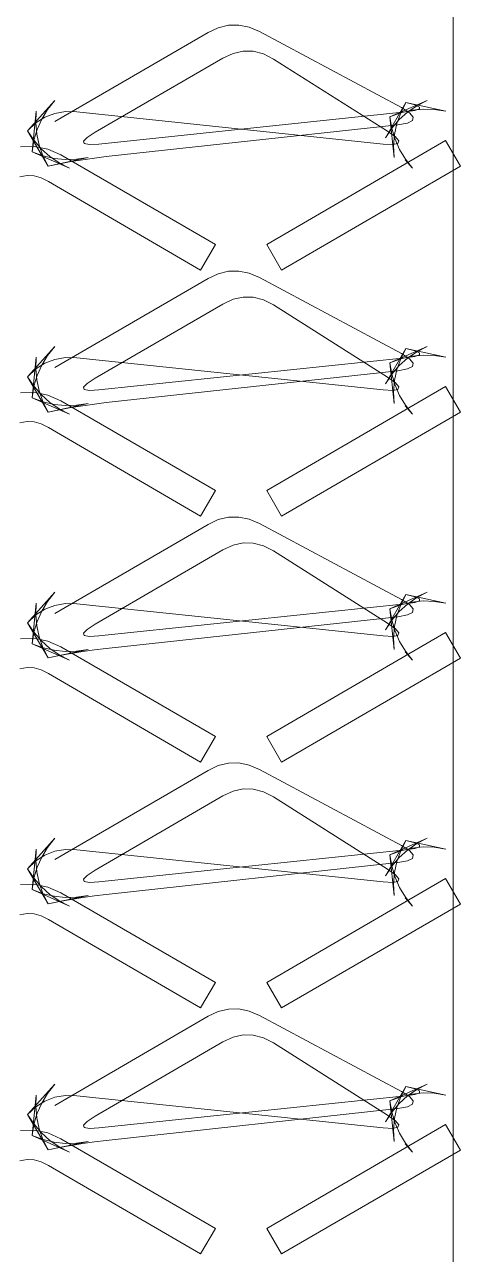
# Model space of a CAD drawing. Header units: metres. Extents: x 0 to 22, y 0 to 162.
# Drawn here: x 14.28 to 21.67, y 38.41 to 59.24 of the extents above; entities that cross this region are included whole.
import ezdxf

# ---------------------------------------------------------------- set-up
doc = ezdxf.new("R2010")
doc.units = ezdxf.units.M
doc.layers.add('TOP', color=1, linetype='Continuous', lineweight=0)

msp = doc.modelspace()

# ---------------------------------------------------------------- linework, layer by layer
at = {"layer": 'TOP'}
for p, q in [((17.392, 59.102), (17.565, 59.183)), ((17.565, 59.183), (17.739, 59.225)), ((17.739, 59.225), (17.914, 59.228)), ((17.914, 59.228), (18.089, 59.192)), ((18.089, 59.192), (18.265, 59.117)), ((14.795, 57.594), (17.392, 59.102)), ((18.265, 59.117), (20.665, 57.831)), ((17.816, 58.749), (17.643, 58.67)), ((17.987, 58.788), (17.816, 58.749)), ((18.158, 58.784), (17.987, 58.788)), ((18.329, 58.74), (18.158, 58.784)), ((18.498, 58.653), (18.329, 58.74)), ((17.643, 58.67), (15.478, 57.413)), ((20.432, 57.429), (18.498, 58.653)), ((14.796, 57.953), (14.335, 57.438)), ((14.674, 57.799), (14.796, 57.953)), ((20.395, 57.318), (20.742, 57.916)), ((20.472, 57.673), (21.104, 57.953)), ((20.742, 57.916), (20.654, 57.74)), ((20.898, 57.876), (20.742, 57.916)), ((20.742, 57.916), (21.418, 57.77)), ((21.104, 57.953), (20.929, 57.863)), ((14.482, 57.77), (14.412, 57.083)), ((14.474, 57.574), (14.482, 57.77)), ((14.575, 57.635), (14.674, 57.799)), ((14.628, 57.668), (14.795, 57.732)), ((14.795, 57.732), (14.974, 57.762)), ((14.974, 57.762), (15.166, 57.758)), ((15.166, 57.758), (20.357, 57.214)), ((15.543, 57.214), (20.734, 57.758)), ((20.656, 57.742), (20.472, 57.673)), ((20.654, 57.74), (20.59, 57.559)), ((20.771, 57.754), (20.629, 57.627)), ((20.842, 57.786), (20.656, 57.742)), ((20.665, 57.831), (20.804, 57.743)), ((20.734, 57.758), (20.893, 57.781)), ((20.929, 57.863), (20.771, 57.754)), ((20.804, 57.743), (20.867, 57.671)), ((21.032, 57.805), (20.842, 57.786)), ((20.893, 57.781), (20.974, 57.809)), ((20.975, 57.84), (20.898, 57.876)), ((20.974, 57.809), (20.975, 57.84)), ((21.223, 57.8), (21.032, 57.805)), ((21.418, 57.77), (21.223, 57.8)), ((14.335, 57.438), (14.475, 57.57)), ((14.49, 57.383), (14.474, 57.574)), ((14.475, 57.57), (14.628, 57.668)), ((14.498, 57.461), (14.575, 57.635)), ((20.608, 57.54), (15.668, 57)), ((20.504, 57.482), (20.395, 57.318)), ((20.542, 56.986), (20.472, 57.673)), ((20.472, 57.673), (20.503, 57.479)), ((20.503, 57.479), (20.558, 57.295)), ((20.629, 57.627), (20.504, 57.482)), ((20.59, 57.559), (20.55, 57.373)), ((20.77, 57.569), (20.608, 57.54)), ((20.856, 57.613), (20.77, 57.569)), ((20.867, 57.671), (20.856, 57.613)), ((14.444, 57.274), (14.335, 57.438)), ((14.335, 57.438), (14.682, 56.841)), ((14.412, 57.083), (14.443, 57.277)), ((14.443, 57.277), (14.498, 57.461)), ((14.569, 57.129), (14.444, 57.274)), ((14.53, 57.197), (14.49, 57.383)), ((15.342, 57.325), (15.281, 57.261)), ((15.281, 57.261), (15.294, 57.221)), ((15.478, 57.413), (15.342, 57.325)), ((18.385, 55.512), (21.414, 57.271)), ((20.564, 57.335), (20.432, 57.429)), ((20.55, 57.373), (20.534, 57.182)), ((20.558, 57.295), (20.635, 57.121)), ((20.623, 57.267), (20.564, 57.335)), ((20.608, 57.223), (20.623, 57.267)), ((21.414, 57.271), (21.666, 56.839)), ((14.217, 57.168), (14.446, 57.174)), ((14.596, 57.014), (14.412, 57.083)), ((14.412, 57.083), (15.044, 56.803)), ((14.446, 57.174), (14.676, 57.128)), ((14.594, 57.016), (14.53, 57.197)), ((14.711, 57.002), (14.569, 57.129)), ((14.676, 57.128), (14.898, 57.031)), ((15.294, 57.221), (15.381, 57.205)), ((15.381, 57.205), (15.543, 57.214)), ((20.357, 57.214), (20.519, 57.206)), ((20.519, 57.206), (20.608, 57.223)), ((20.534, 57.182), (20.542, 56.986)), ((20.635, 57.121), (20.734, 56.957)), ((14.682, 56.841), (14.594, 57.016)), ((14.783, 56.97), (14.596, 57.014)), ((14.682, 56.841), (15.358, 56.986)), ((14.878, 56.881), (14.682, 56.841)), ((14.869, 56.894), (14.711, 57.002)), ((14.972, 56.951), (14.783, 56.97)), ((15.044, 56.803), (14.869, 56.894)), ((15.075, 56.917), (14.878, 56.881)), ((14.898, 57.031), (17.515, 55.512)), ((15.164, 56.956), (14.972, 56.951)), ((15.272, 56.948), (15.075, 56.917)), ((15.358, 56.986), (15.164, 56.956)), ((15.47, 56.976), (15.272, 56.948)), ((15.668, 57), (15.47, 56.976)), ((20.856, 56.803), (20.729, 56.946)), ((20.734, 56.957), (20.856, 56.803)), ((14.33, 56.681), (14.206, 56.657)), ((14.446, 56.674), (14.33, 56.681)), ((14.563, 56.641), (14.446, 56.674)), ((14.687, 56.577), (14.563, 56.641)), ((21.666, 56.839), (18.636, 55.08)), ((17.264, 55.08), (14.687, 56.577)), ((17.515, 55.512), (17.264, 55.08)), ((18.636, 55.08), (18.385, 55.512)), ((17.392, 54.938), (17.565, 55.019)), ((17.565, 55.019), (17.739, 55.061)), ((17.739, 55.061), (17.914, 55.064)), ((17.914, 55.064), (18.089, 55.028)), ((18.089, 55.028), (18.265, 54.953)), ((14.795, 53.43), (17.392, 54.938)), ((18.265, 54.953), (20.665, 53.666)), ((17.816, 54.585), (17.643, 54.505)), ((17.987, 54.623), (17.816, 54.585)), ((18.158, 54.62), (17.987, 54.623)), ((18.329, 54.575), (18.158, 54.62)), ((18.498, 54.489), (18.329, 54.575)), ((17.643, 54.505), (15.478, 53.249)), ((20.432, 53.265), (18.498, 54.489)), ((14.796, 53.788), (14.335, 53.274)), ((14.674, 53.634), (14.796, 53.788)), ((20.395, 53.154), (20.742, 53.751)), ((20.472, 53.509), (21.104, 53.788)), ((20.742, 53.751), (20.654, 53.576)), ((20.898, 53.711), (20.742, 53.751)), ((20.742, 53.751), (21.418, 53.606)), ((21.104, 53.788), (20.929, 53.698)), ((14.482, 53.606), (14.412, 52.919)), ((14.474, 53.41), (14.482, 53.606)), ((14.575, 53.471), (14.674, 53.634)), ((14.628, 53.504), (14.795, 53.568)), ((14.795, 53.568), (14.974, 53.598)), ((14.974, 53.598), (15.166, 53.594)), ((15.166, 53.594), (20.357, 53.05)), ((15.543, 53.05), (20.734, 53.594)), ((20.656, 53.577), (20.472, 53.509)), ((20.654, 53.576), (20.59, 53.395)), ((20.771, 53.59), (20.629, 53.463)), ((20.842, 53.621), (20.656, 53.577)), ((20.665, 53.666), (20.804, 53.579)), ((20.734, 53.594), (20.893, 53.617)), ((20.929, 53.698), (20.771, 53.59)), ((20.804, 53.579), (20.867, 53.506)), ((21.032, 53.641), (20.842, 53.621)), ((20.893, 53.617), (20.974, 53.644)), ((20.975, 53.676), (20.898, 53.711)), ((20.974, 53.644), (20.975, 53.676)), ((21.223, 53.636), (21.032, 53.641)), ((21.418, 53.606), (21.223, 53.636)), ((14.335, 53.274), (14.475, 53.406)), ((14.49, 53.219), (14.474, 53.41)), ((14.475, 53.406), (14.628, 53.504)), ((14.498, 53.297), (14.575, 53.471)), ((20.608, 53.376), (15.668, 52.836)), ((20.504, 53.317), (20.395, 53.154)), ((20.542, 52.821), (20.472, 53.509)), ((20.472, 53.509), (20.503, 53.315)), ((20.503, 53.315), (20.558, 53.131)), ((20.629, 53.463), (20.504, 53.317)), ((20.59, 53.395), (20.55, 53.209)), ((20.77, 53.405), (20.608, 53.376)), ((20.856, 53.448), (20.77, 53.405)), ((20.867, 53.506), (20.856, 53.448)), ((14.444, 53.11), (14.335, 53.274)), ((14.335, 53.274), (14.682, 52.676)), ((14.412, 52.919), (14.443, 53.113)), ((14.443, 53.113), (14.498, 53.297)), ((14.569, 52.965), (14.444, 53.11)), ((14.53, 53.033), (14.49, 53.219)), ((15.342, 53.16), (15.281, 53.096)), ((15.281, 53.096), (15.294, 53.056)), ((15.478, 53.249), (15.342, 53.16)), ((18.385, 51.348), (21.414, 53.107)), ((20.564, 53.171), (20.432, 53.265)), ((20.55, 53.209), (20.534, 53.018)), ((20.558, 53.131), (20.635, 52.957)), ((20.623, 53.102), (20.564, 53.171)), ((20.608, 53.059), (20.623, 53.102)), ((21.414, 53.107), (21.666, 52.674)), ((14.217, 53.003), (14.446, 53.01)), ((14.596, 52.85), (14.412, 52.919)), ((14.412, 52.919), (15.044, 52.639)), ((14.446, 53.01), (14.676, 52.963)), ((14.594, 52.852), (14.53, 53.033)), ((14.711, 52.838), (14.569, 52.965)), ((14.676, 52.963), (14.898, 52.866)), ((15.294, 53.056), (15.381, 53.041)), ((15.381, 53.041), (15.543, 53.05)), ((20.357, 53.05), (20.519, 53.042)), ((20.519, 53.042), (20.608, 53.059)), ((20.534, 53.018), (20.542, 52.821)), ((20.635, 52.957), (20.734, 52.793)), ((14.682, 52.676), (14.594, 52.852)), ((14.783, 52.806), (14.596, 52.85)), ((14.682, 52.676), (15.358, 52.821)), ((14.878, 52.716), (14.682, 52.676)), ((14.869, 52.729), (14.711, 52.838)), ((14.972, 52.787), (14.783, 52.806)), ((15.044, 52.639), (14.869, 52.729)), ((15.075, 52.752), (14.878, 52.716)), ((14.898, 52.866), (17.515, 51.348)), ((15.164, 52.792), (14.972, 52.787)), ((15.272, 52.784), (15.075, 52.752)), ((15.358, 52.821), (15.164, 52.792)), ((15.47, 52.812), (15.272, 52.784)), ((15.668, 52.836), (15.47, 52.812)), ((20.856, 52.639), (20.729, 52.781)), ((20.734, 52.793), (20.856, 52.639)), ((14.33, 52.516), (14.206, 52.493)), ((14.446, 52.51), (14.33, 52.516)), ((14.563, 52.476), (14.446, 52.51)), ((14.687, 52.413), (14.563, 52.476)), ((21.666, 52.674), (18.636, 50.915)), ((17.264, 50.915), (14.687, 52.413)), ((17.515, 51.348), (17.264, 50.915)), ((18.636, 50.915), (18.385, 51.348)), ((17.392, 50.773), (17.565, 50.854)), ((17.565, 50.854), (17.739, 50.896)), ((17.739, 50.896), (17.914, 50.899)), ((17.914, 50.899), (18.089, 50.863)), ((18.089, 50.863), (18.265, 50.788)), ((14.795, 49.266), (17.392, 50.773)), ((18.265, 50.788), (20.665, 49.502)), ((17.816, 50.421), (17.643, 50.341)), ((17.987, 50.459), (17.816, 50.421)), ((18.158, 50.456), (17.987, 50.459)), ((18.329, 50.411), (18.158, 50.456)), ((18.498, 50.325), (18.329, 50.411)), ((17.643, 50.341), (15.478, 49.084)), ((20.432, 49.101), (18.498, 50.325)), ((14.796, 49.624), (14.335, 49.109)), ((14.674, 49.47), (14.796, 49.624)), ((20.395, 48.989), (20.742, 49.587)), ((20.472, 49.344), (21.104, 49.624)), ((20.742, 49.587), (20.654, 49.411)), ((20.898, 49.547), (20.742, 49.587)), ((20.742, 49.587), (21.418, 49.442)), ((21.104, 49.624), (20.929, 49.534)), ((14.482, 49.442), (14.412, 48.754)), ((14.474, 49.245), (14.482, 49.442)), ((14.575, 49.306), (14.674, 49.47)), ((14.628, 49.339), (14.795, 49.403)), ((14.795, 49.403), (14.974, 49.434)), ((14.974, 49.434), (15.166, 49.43)), ((15.166, 49.43), (20.357, 48.885)), ((15.543, 48.885), (20.734, 49.43)), ((20.656, 49.413), (20.472, 49.344)), ((20.654, 49.411), (20.59, 49.231)), ((20.771, 49.425), (20.629, 49.298)), ((20.842, 49.457), (20.656, 49.413)), ((20.665, 49.502), (20.804, 49.415)), ((20.734, 49.43), (20.893, 49.453)), ((20.929, 49.534), (20.771, 49.425)), ((20.804, 49.415), (20.867, 49.342)), ((21.032, 49.477), (20.842, 49.457)), ((20.893, 49.453), (20.974, 49.48)), ((20.975, 49.511), (20.898, 49.547)), ((20.974, 49.48), (20.975, 49.511)), ((21.223, 49.471), (21.032, 49.477)), ((21.418, 49.442), (21.223, 49.471)), ((14.335, 49.109), (14.475, 49.241)), ((14.49, 49.054), (14.474, 49.245)), ((14.475, 49.241), (14.628, 49.339)), ((14.498, 49.132), (14.575, 49.306)), ((20.608, 49.211), (15.668, 48.671)), ((20.504, 49.153), (20.395, 48.989)), ((20.542, 48.657), (20.472, 49.344)), ((20.472, 49.344), (20.503, 49.151)), ((20.503, 49.151), (20.558, 48.967)), ((20.629, 49.298), (20.504, 49.153)), ((20.59, 49.231), (20.55, 49.045)), ((20.77, 49.24), (20.608, 49.211)), ((20.856, 49.284), (20.77, 49.24)), ((20.867, 49.342), (20.856, 49.284)), ((14.444, 48.946), (14.335, 49.109)), ((14.335, 49.109), (14.682, 48.512)), ((14.412, 48.754), (14.443, 48.948)), ((14.443, 48.948), (14.498, 49.132)), ((14.569, 48.8), (14.444, 48.946)), ((14.53, 48.868), (14.49, 49.054)), ((15.342, 48.996), (15.281, 48.932)), ((15.281, 48.932), (15.294, 48.892)), ((15.478, 49.084), (15.342, 48.996)), ((18.385, 47.183), (21.414, 48.942)), ((20.564, 49.006), (20.432, 49.101)), ((20.55, 49.045), (20.534, 48.853)), ((20.558, 48.967), (20.635, 48.793)), ((20.623, 48.938), (20.564, 49.006)), ((20.608, 48.895), (20.623, 48.938)), ((21.414, 48.942), (21.666, 48.51)), ((14.217, 48.839), (14.446, 48.845)), ((14.596, 48.686), (14.412, 48.754)), ((14.412, 48.754), (15.044, 48.475)), ((14.446, 48.845), (14.676, 48.799)), ((14.594, 48.687), (14.53, 48.868)), ((14.711, 48.673), (14.569, 48.8)), ((14.676, 48.799), (14.898, 48.702)), ((15.294, 48.892), (15.381, 48.877)), ((15.381, 48.877), (15.543, 48.885)), ((20.357, 48.885), (20.519, 48.877)), ((20.519, 48.877), (20.608, 48.895)), ((20.534, 48.853), (20.542, 48.657)), ((20.635, 48.793), (20.734, 48.629)), ((14.682, 48.512), (14.594, 48.687)), ((14.783, 48.642), (14.596, 48.686)), ((14.682, 48.512), (15.358, 48.657)), ((14.878, 48.552), (14.682, 48.512)), ((14.869, 48.565), (14.711, 48.673)), ((14.972, 48.622), (14.783, 48.642)), ((15.044, 48.475), (14.869, 48.565)), ((15.075, 48.588), (14.878, 48.552)), ((14.898, 48.702), (17.515, 47.183)), ((15.164, 48.627), (14.972, 48.622)), ((15.272, 48.62), (15.075, 48.588)), ((15.358, 48.657), (15.164, 48.627)), ((15.47, 48.648), (15.272, 48.62)), ((15.668, 48.671), (15.47, 48.648)), ((20.856, 48.475), (20.729, 48.617)), ((20.734, 48.629), (20.856, 48.475)), ((14.33, 48.352), (14.206, 48.329)), ((14.446, 48.345), (14.33, 48.352)), ((14.563, 48.312), (14.446, 48.345)), ((14.687, 48.248), (14.563, 48.312)), ((21.666, 48.51), (18.636, 46.751)), ((17.264, 46.751), (14.687, 48.248)), ((17.515, 47.183), (17.264, 46.751)), ((18.636, 46.751), (18.385, 47.183)), ((17.392, 46.609), (17.565, 46.69)), ((17.565, 46.69), (17.739, 46.732)), ((17.739, 46.732), (17.914, 46.735)), ((17.914, 46.735), (18.089, 46.699)), ((18.089, 46.699), (18.265, 46.624)), ((14.795, 45.101), (17.392, 46.609)), ((18.265, 46.624), (20.665, 45.337)), ((17.816, 46.256), (17.643, 46.177)), ((17.987, 46.294), (17.816, 46.256)), ((18.158, 46.291), (17.987, 46.294)), ((18.329, 46.246), (18.158, 46.291)), ((18.498, 46.16), (18.329, 46.246)), ((17.643, 46.177), (15.478, 44.92)), ((20.432, 44.936), (18.498, 46.16)), ((14.796, 45.46), (14.335, 44.945)), ((14.674, 45.306), (14.796, 45.46)), ((20.395, 44.825), (20.742, 45.423)), ((20.472, 45.18), (21.104, 45.46)), ((20.742, 45.423), (20.654, 45.247)), ((20.898, 45.383), (20.742, 45.423)), ((20.742, 45.423), (21.418, 45.277)), ((21.104, 45.46), (20.929, 45.37)), ((14.482, 45.277), (14.412, 44.59)), ((14.474, 45.081), (14.482, 45.277)), ((14.575, 45.142), (14.674, 45.306)), ((14.628, 45.175), (14.795, 45.239)), ((14.795, 45.239), (14.974, 45.269)), ((14.974, 45.269), (15.166, 45.265)), ((15.166, 45.265), (20.357, 44.721)), ((15.543, 44.721), (20.734, 45.265)), ((20.656, 45.249), (20.472, 45.18)), ((20.654, 45.247), (20.59, 45.066)), ((20.771, 45.261), (20.629, 45.134)), ((20.842, 45.293), (20.656, 45.249)), ((20.665, 45.337), (20.804, 45.25)), ((20.734, 45.265), (20.893, 45.288)), ((20.929, 45.37), (20.771, 45.261)), ((20.804, 45.25), (20.867, 45.178)), ((21.032, 45.312), (20.842, 45.293)), ((20.893, 45.288), (20.974, 45.315)), ((20.975, 45.347), (20.898, 45.383)), ((20.974, 45.315), (20.975, 45.347)), ((21.223, 45.307), (21.032, 45.312)), ((21.418, 45.277), (21.223, 45.307)), ((14.335, 44.945), (14.475, 45.077)), ((14.49, 44.89), (14.474, 45.081)), ((14.475, 45.077), (14.628, 45.175)), ((14.498, 44.968), (14.575, 45.142)), ((20.608, 45.047), (15.668, 44.507)), ((20.504, 44.989), (20.395, 44.825)), ((20.542, 44.493), (20.472, 45.18)), ((20.472, 45.18), (20.503, 44.986)), ((20.503, 44.986), (20.558, 44.802)), ((20.629, 45.134), (20.504, 44.989)), ((20.59, 45.066), (20.55, 44.88)), ((20.77, 45.076), (20.608, 45.047)), ((20.856, 45.119), (20.77, 45.076)), ((20.867, 45.178), (20.856, 45.119)), ((14.444, 44.781), (14.335, 44.945)), ((14.335, 44.945), (14.682, 44.347)), ((14.412, 44.59), (14.443, 44.784)), ((14.443, 44.784), (14.498, 44.968)), ((14.569, 44.636), (14.444, 44.781)), ((14.53, 44.704), (14.49, 44.89)), ((15.342, 44.832), (15.281, 44.767)), ((15.281, 44.767), (15.294, 44.728)), ((15.478, 44.92), (15.342, 44.832)), ((18.385, 43.019), (21.414, 44.778)), ((20.564, 44.842), (20.432, 44.936)), ((20.55, 44.88), (20.534, 44.689)), ((20.558, 44.802), (20.635, 44.628)), ((20.623, 44.773), (20.564, 44.842)), ((20.608, 44.73), (20.623, 44.773)), ((21.414, 44.778), (21.666, 44.345)), ((14.217, 44.675), (14.446, 44.681)), ((14.596, 44.521), (14.412, 44.59)), ((14.412, 44.59), (15.044, 44.31)), ((14.446, 44.681), (14.676, 44.634)), ((14.594, 44.523), (14.53, 44.704)), ((14.711, 44.509), (14.569, 44.636)), ((14.676, 44.634), (14.898, 44.537)), ((15.294, 44.728), (15.381, 44.712)), ((15.381, 44.712), (15.543, 44.721)), ((20.357, 44.721), (20.519, 44.713)), ((20.519, 44.713), (20.608, 44.73)), ((20.534, 44.689), (20.542, 44.493)), ((20.635, 44.628), (20.734, 44.464)), ((14.682, 44.347), (14.594, 44.523)), ((14.783, 44.477), (14.596, 44.521)), ((14.682, 44.347), (15.358, 44.493)), ((14.878, 44.387), (14.682, 44.347)), ((14.869, 44.4), (14.711, 44.509)), ((14.972, 44.458), (14.783, 44.477)), ((15.044, 44.31), (14.869, 44.4)), ((15.075, 44.423), (14.878, 44.387)), ((14.898, 44.537), (17.515, 43.019)), ((15.164, 44.463), (14.972, 44.458)), ((15.272, 44.455), (15.075, 44.423)), ((15.358, 44.493), (15.164, 44.463)), ((15.47, 44.483), (15.272, 44.455)), ((15.668, 44.507), (15.47, 44.483)), ((20.856, 44.31), (20.729, 44.453)), ((20.734, 44.464), (20.856, 44.31)), ((14.33, 44.188), (14.206, 44.164)), ((14.446, 44.181), (14.33, 44.188)), ((14.563, 44.147), (14.446, 44.181)), ((14.687, 44.084), (14.563, 44.147)), ((21.666, 44.345), (18.636, 42.587)), ((17.264, 42.587), (14.687, 44.084)), ((17.515, 43.019), (17.264, 42.587)), ((18.636, 42.587), (18.385, 43.019)), ((17.392, 42.445), (17.565, 42.526)), ((17.565, 42.526), (17.739, 42.568)), ((17.739, 42.568), (17.914, 42.57)), ((17.914, 42.57), (18.089, 42.534)), ((18.089, 42.534), (18.265, 42.459)), ((14.795, 40.937), (17.392, 42.445)), ((18.265, 42.459), (20.665, 41.173)), ((17.816, 42.092), (17.643, 42.012)), ((17.987, 42.13), (17.816, 42.092)), ((18.158, 42.127), (17.987, 42.13)), ((18.329, 42.082), (18.158, 42.127)), ((18.498, 41.996), (18.329, 42.082)), ((17.643, 42.012), (15.478, 40.755)), ((20.432, 40.772), (18.498, 41.996)), ((14.796, 41.295), (14.335, 40.781)), ((14.674, 41.141), (14.796, 41.295)), ((20.395, 40.661), (20.742, 41.258)), ((20.472, 41.016), (21.104, 41.295)), ((20.742, 41.258), (20.654, 41.083)), ((20.898, 41.218), (20.742, 41.258)), ((20.742, 41.258), (21.418, 41.113)), ((21.104, 41.295), (20.929, 41.205)), ((14.482, 41.113), (14.412, 40.426)), ((14.474, 40.917), (14.482, 41.113)), ((14.575, 40.977), (14.674, 41.141)), ((14.628, 41.011), (14.795, 41.075)), ((14.795, 41.075), (14.974, 41.105)), ((14.974, 41.105), (15.166, 41.101)), ((15.166, 41.101), (20.357, 40.557)), ((15.543, 40.557), (20.734, 41.101)), ((20.656, 41.084), (20.472, 41.016)), ((20.654, 41.083), (20.59, 40.902)), ((20.771, 41.097), (20.629, 40.97)), ((20.842, 41.128), (20.656, 41.084)), ((20.665, 41.173), (20.804, 41.086)), ((20.734, 41.101), (20.893, 41.124)), ((20.929, 41.205), (20.771, 41.097)), ((20.804, 41.086), (20.867, 41.013)), ((21.032, 41.148), (20.842, 41.128)), ((20.893, 41.124), (20.974, 41.151)), ((20.975, 41.183), (20.898, 41.218)), ((20.974, 41.151), (20.975, 41.183)), ((21.223, 41.143), (21.032, 41.148)), ((21.418, 41.113), (21.223, 41.143)), ((14.335, 40.781), (14.475, 40.913)), ((14.49, 40.725), (14.474, 40.917)), ((14.475, 40.913), (14.628, 41.011)), ((14.498, 40.803), (14.575, 40.977)), ((20.608, 40.882), (15.668, 40.343)), ((20.504, 40.824), (20.395, 40.661)), ((20.542, 40.328), (20.472, 41.016)), ((20.472, 41.016), (20.503, 40.822)), ((20.503, 40.822), (20.558, 40.638)), ((20.629, 40.97), (20.504, 40.824)), ((20.59, 40.902), (20.55, 40.716)), ((20.77, 40.911), (20.608, 40.882)), ((20.856, 40.955), (20.77, 40.911)), ((20.867, 41.013), (20.856, 40.955)), ((14.444, 40.617), (14.335, 40.781)), ((14.335, 40.781), (14.682, 40.183)), ((14.412, 40.426), (14.443, 40.619)), ((14.443, 40.619), (14.498, 40.803)), ((14.569, 40.472), (14.444, 40.617)), ((14.53, 40.539), (14.49, 40.725)), ((15.342, 40.667), (15.281, 40.603)), ((15.281, 40.603), (15.294, 40.563)), ((15.478, 40.755), (15.342, 40.667)), ((18.385, 38.855), (21.414, 40.613)), ((20.564, 40.678), (20.432, 40.772)), ((20.55, 40.716), (20.534, 40.525)), ((20.558, 40.638), (20.635, 40.464)), ((20.623, 40.609), (20.564, 40.678)), ((20.608, 40.566), (20.623, 40.609)), ((21.414, 40.613), (21.666, 40.181)), ((14.217, 40.51), (14.446, 40.517)), ((14.596, 40.357), (14.412, 40.426)), ((14.412, 40.426), (15.044, 40.146)), ((14.446, 40.517), (14.676, 40.47)), ((14.594, 40.359), (14.53, 40.539)), ((14.711, 40.345), (14.569, 40.472)), ((14.676, 40.47), (14.898, 40.373)), ((15.294, 40.563), (15.381, 40.548)), ((15.381, 40.548), (15.543, 40.557)), ((20.357, 40.557), (20.519, 40.548)), ((20.519, 40.548), (20.608, 40.566)), ((20.534, 40.525), (20.542, 40.328)), ((20.635, 40.464), (20.734, 40.3)), ((14.682, 40.183), (14.594, 40.359)), ((14.783, 40.313), (14.596, 40.357)), ((14.682, 40.183), (15.358, 40.328)), ((14.878, 40.223), (14.682, 40.183)), ((14.869, 40.236), (14.711, 40.345)), ((14.972, 40.293), (14.783, 40.313)), ((15.044, 40.146), (14.869, 40.236)), ((15.075, 40.259), (14.878, 40.223)), ((14.898, 40.373), (17.515, 38.855)), ((15.164, 40.299), (14.972, 40.293)), ((15.272, 40.291), (15.075, 40.259)), ((15.358, 40.328), (15.164, 40.299)), ((15.47, 40.319), (15.272, 40.291)), ((15.668, 40.343), (15.47, 40.319)), ((20.856, 40.146), (20.729, 40.288)), ((20.734, 40.3), (20.856, 40.146)), ((14.33, 40.023), (14.206, 40)), ((14.446, 40.017), (14.33, 40.023)), ((14.563, 39.983), (14.446, 40.017)), ((14.687, 39.92), (14.563, 39.983)), ((21.666, 40.181), (18.636, 38.422)), ((17.264, 38.422), (14.687, 39.92)), ((17.515, 38.855), (17.264, 38.422)), ((18.636, 38.422), (18.385, 38.855))]:
    msp.add_line(p, q, dxfattribs=at)
msp.add_lwpolyline([(0, 0), (0, 162), (21.54, 162), (21.54, 0)], close=True, dxfattribs=at)

doc.saveas('drawing.dxf')
